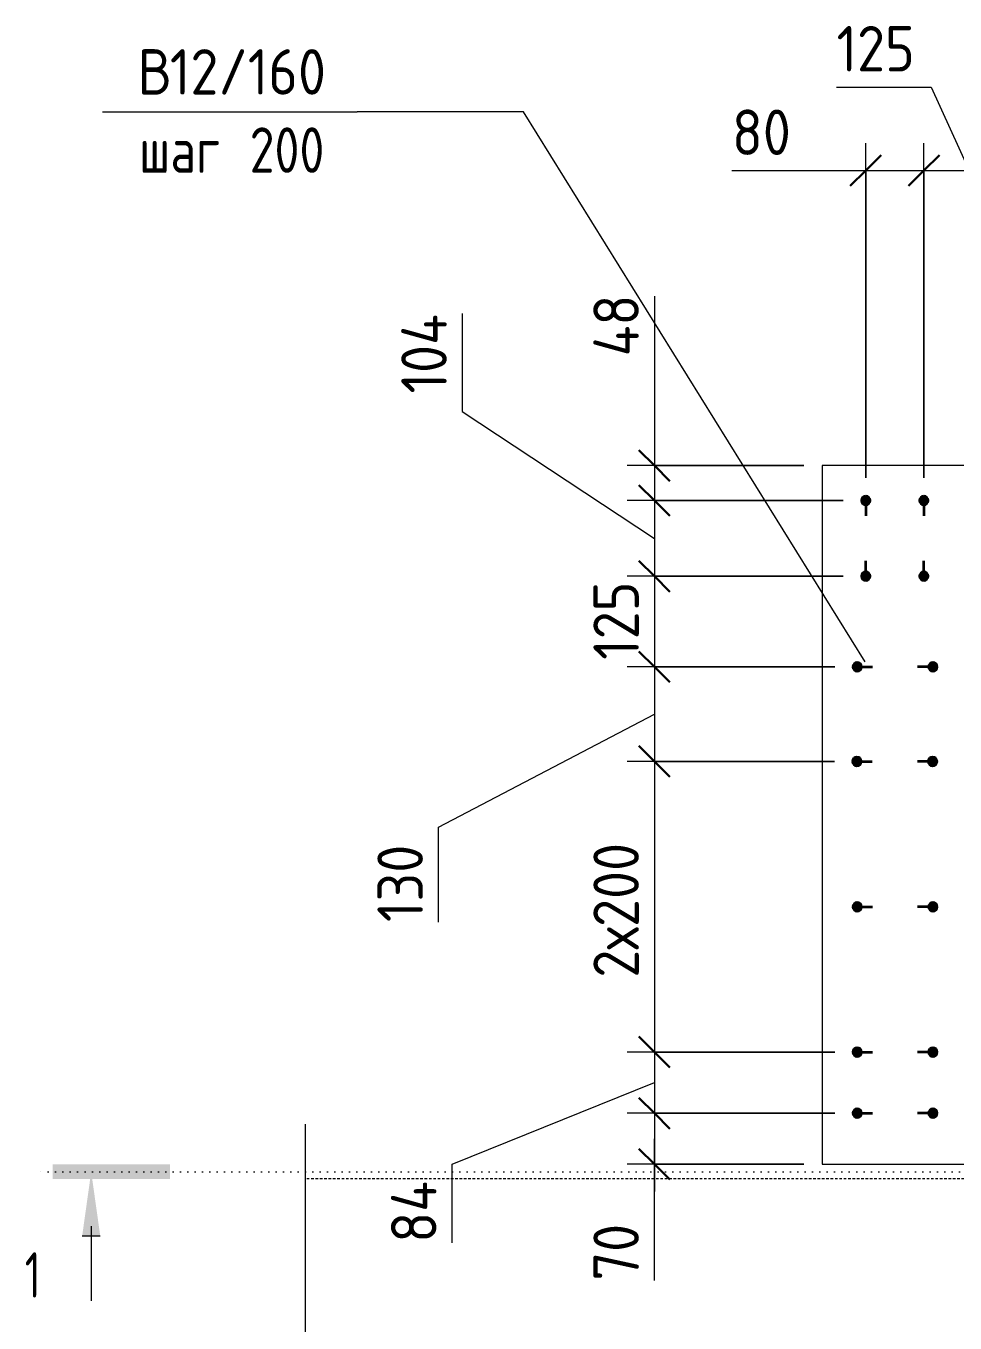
# Model space of a CAD drawing. Header units: millimetres. Extents: x 30199 to 68228, y -5153 to 33546.
# Drawn here: x 54045 to 55322, y 31587 to 33369 of the extents above; entities that cross this region are included whole.
import ezdxf

# ---------------------------------------------------------------- set-up
doc = ezdxf.new("R2010")
doc.units = ezdxf.units.MM
doc.linetypes.add('01 Штриховая _4 мм_', pattern=[6, 3.5, -2.5])
doc.linetypes.add('04 Пунктир 10мм', pattern=[10, 0, -10])
for name, color, linetype, lineweight in [('AA_Dim', 7, 'Continuous', 9), ('AA_Dim-25', 7, 'Continuous', 9), ('AA_Linii', 7, 'Continuous', 9), ('AA_Oformlenie', 7, 'Continuous', 9), ('AA_Razrez', 7, 'Continuous', 9), ('AA_Vinoska', 7, 'Continuous', 9), ('AF_Stena_Опалубка', 253, 'Continuous', 20), ('KR_Armatura', 7, 'Continuous', 20), ('KR_Armatura_Tonkie', 7, 'Continuous', 20), ('KR_Fundament', 7, 'Continuous', 20)]:
    doc.layers.add(name, color=color, linetype=linetype, lineweight=lineweight)
doc.styles.add('ISOCPEUR_1', font='isocpeur.TTF', dxfattribs={"width": 0.9, "height": 62.5})
doc.styles.add('ISOCPEUR_2', font='isocpeur.TTF', dxfattribs={"width": 0.7, "height": 62.5})
doc.styles.add('ISOCPEUR_8', font='isocpeur.TTF', dxfattribs={"width": 0.8, "height": 62.5})
doc.dimstyles.new('05_Округл_1мм__прозр_', dxfattribs={"dimscale": 304.8, "dimtxt": 62.672186, "dimasz": 0.139436, "dimexe": 0.123031, "dimexo": 0.082021, "dimgap": 0.008202, "dimtad": 1, "dimdec": 0, "dimdsep": 46, "dimtxsty": 'ISOCPEUR_1', "dimblk1": 'OBLIQUE', "dimblk2": 'OBLIQUE', "dimsah": 1, "dimcen": 0.09, "dimdle": 0.123031, "dimazin": 0, "dimtfac": 1, "dimtdec": 4, "dimtix": 1, "dimtmove": 1, "dimatfit": 3, "dimfxl": 1, "dimtvp": 1, "dimtolj": 1, "dimtzin": 0, "dimlwd": 18, "dimlwe": 18, "dimarcsym": 2})
doc.dimstyles.new('05_Округл_1мм__прозр__1', dxfattribs={"dimscale": 304.8, "dimtxt": 62.672186, "dimasz": 0.139436, "dimexe": 0.123031, "dimexo": 0.082021, "dimgap": 0.008202, "dimtad": 1, "dimdec": 0, "dimdsep": 46, "dimtxsty": 'ISOCPEUR_1', "dimblk1": 'OBLIQUE', "dimblk2": 'OBLIQUE', "dimsah": 1, "dimcen": 0.09, "dimdle": 0.123031, "dimazin": 0, "dimtfac": 1, "dimtdec": 4, "dimtix": 1, "dimtmove": 0, "dimatfit": 3, "dimfxl": 1, "dimtvp": 1, "dimtolj": 1, "dimtzin": 0, "dimlwd": 18, "dimlwe": 18, "dimarcsym": 2})
doc.dimstyles.new('05_Округл_5мм__прозр__1', dxfattribs={"dimscale": 304.8, "dimtxt": 62.672186, "dimasz": 0.139436, "dimexe": 0.123031, "dimexo": 0.082021, "dimgap": 0.008202, "dimtad": 1, "dimdec": 0, "dimrnd": 5, "dimdsep": 46, "dimtxsty": 'ISOCPEUR_1', "dimblk1": 'OBLIQUE', "dimblk2": 'OBLIQUE', "dimsah": 1, "dimcen": 0.09, "dimdle": 0.123031, "dimazin": 0, "dimtfac": 1, "dimtdec": 4, "dimtix": 1, "dimtmove": 1, "dimatfit": 3, "dimfxl": 1, "dimtvp": 1, "dimtolj": 1, "dimtzin": 0, "dimlwd": 18, "dimlwe": 18, "dimarcsym": 2})

# ---------------------------------------------------------------- blocks, each defined once
blk = doc.blocks.new('265_Выпуск П одной длины _НесАрм_РабПлоск_ - В1 _d12_ t250-4071037-Схема расположения арматурных выпусков вундаментной плиты  в_о 9-А1')
at = {"layer": 'KR_Armatura_Tonkie', "lineweight": 35}
for points in [[(-6, -6), (-4.4, -5.8), (-3, -5.2), (-1.8, -4.2), (-0.8, -3), (-0.2, -1.6), (0, 0), (-0.4, 1.9), (-0.8, 3), (-1.8, 4.2), (-3, 5.2), (-4.4, 5.8), (-6, 6), (-7.6, 5.8), (-9, 5.2), (-10.2, 4.2), (-11.2, 3), (-11.8, 1.6), (-12, 0), (-11.8, -1.6), (-11.2, -3), (-10.2, -4.2), (-9, -5.2), (-7.6, -5.8)], [(98, -6), (99.6, -5.8), (101, -5.2), (102.2, -4.2), (103.2, -3), (103.8, -1.6), (104, 0), (103.8, 1.6), (103.2, 3), (102.2, 4.2), (101, 5.2), (99.6, 5.8), (98, 6), (96.4, 5.8), (94.8, 5), (93.8, 4.2), (92.8, 3), (92.2, 1.6), (92, 0), (92.2, -1.6), (92.8, -3), (93.8, -4.2), (95, -5.2), (96.4, -5.8)]]:
    blk.add_hatch(color=256, dxfattribs=at).paths.add_polyline_path(points)
at = {"layer": 'KR_Armatura'}
for centre in [(-6, 0), (98, 0)]:
    blk.add_circle(centre, 6, dxfattribs=at)
at = {"layer": 'KR_Armatura_Tonkie', "lineweight": 35}
for p, q in [((0, 0), (15, 0)), ((92, 0), (77, 0))]:
    blk.add_line(p, q, dxfattribs=at)
for centre, start, end in [((-6, 0), 360, 180), ((-6, 0), 180, 360), ((98, 0), 360, 180), ((98, 0), 180, 360)]:
    blk.add_arc(centre, 6, start, end, dxfattribs=at)
blk = doc.blocks.new('265_Выпуск П одной длины _НесАрм_РабПлоск_ - В1 _d12_ t250-V1-Схема расположения арматурных выпусков вундаментной плиты  в_о 9-А1')
at = {"layer": 'KR_Armatura_Tonkie', "lineweight": 35}
for points in [[(-6, -6), (-4.4, -5.8), (-3, -5.2), (-1.8, -4.2), (-0.8, -3), (-0.2, -1.6), (0, 0), (-0.4, 1.9), (-0.8, 3), (-1.8, 4.2), (-3, 5.2), (-4.4, 5.8), (-6, 6), (-7.6, 5.8), (-9, 5.2), (-10.2, 4.2), (-11.2, 3), (-11.8, 1.6), (-12, 0), (-11.8, -1.6), (-11.2, -3), (-10.2, -4.2), (-9, -5.2), (-7.6, -5.8)], [(98, -6), (99.6, -5.8), (101, -5.2), (102.2, -4.2), (103.2, -3), (103.8, -1.6), (104, 0), (103.8, 1.6), (103.2, 3), (102.2, 4.2), (101, 5.2), (99.6, 5.8), (98, 6), (96.4, 5.8), (94.8, 5), (93.8, 4.2), (92.8, 3), (92.2, 1.6), (92.1, -1.1), (92.2, -1.6), (92.8, -3), (93.8, -4.2), (95, -5.2), (96.4, -5.8)]]:
    blk.add_hatch(color=256, dxfattribs=at).paths.add_polyline_path(points)
at = {"layer": 'KR_Armatura'}
for centre in [(-6, 0), (98, 0)]:
    blk.add_circle(centre, 6, dxfattribs=at)
at = {"layer": 'KR_Armatura_Tonkie', "lineweight": 35}
for p, q in [((0, 0), (15, 0)), ((92, 0), (77, 0))]:
    blk.add_line(p, q, dxfattribs=at)
for centre, start, end in [((-6, 0), 360, 180), ((-6, 0), 180, 360), ((98, 0), 360, 180), ((98, 0), 180, 360)]:
    blk.add_arc(centre, 6, start, end, dxfattribs=at)
blk = doc.blocks.new('265_Выпуск П одной длины _НесАрм_РабПлоск_ - В1 _d12_ t250-V2-Схема расположения арматурных выпусков вундаментной плиты  в_о 9-А1')
at = {"layer": 'KR_Armatura_Tonkie', "lineweight": 35}
for points in [[(-6, -6), (-4.4, -5.8), (-3, -5.2), (-1.8, -4.2), (-0.8, -3), (-0.1, -0.8), (0, 0), (-0.2, 1.6), (-0.8, 3), (-1.8, 4.2), (-3, 5.2), (-4.4, 5.8), (-6, 6), (-7.6, 5.8), (-9, 5.2), (-10.2, 4.2), (-11.2, 3), (-11.8, 1.6), (-11.9, -0.8), (-11.8, -1.6), (-11.2, -3), (-10.2, -4.2), (-9, -5.2), (-7.6, -5.8)], [(98, -6), (99.6, -5.8), (101, -5.2), (102.2, -4.2), (103.2, -3), (103.9, -0.8), (104, 0), (103.8, 1.6), (103.2, 3), (102.2, 4.2), (101, 5.2), (99.6, 5.8), (98, 6), (96.4, 5.8), (95, 5.2), (93.8, 4.2), (92.8, 3), (92.2, 1.6), (92.1, -0.8), (92.2, -1.6), (92.8, -3), (93.8, -4.2), (95, -5.2), (96.4, -5.8)]]:
    blk.add_hatch(color=256, dxfattribs=at).paths.add_polyline_path(points)
at = {"layer": 'KR_Armatura'}
for centre in [(-6, 0), (98, 0)]:
    blk.add_circle(centre, 6, dxfattribs=at)
at = {"layer": 'KR_Armatura_Tonkie', "lineweight": 35}
for p, q in [((0, 0), (15, 0)), ((92, 0), (77, 0))]:
    blk.add_line(p, q, dxfattribs=at)
for centre, start, end in [((-6, 0), 360, 180), ((-6, 0), 180, 360), ((98, 0), 360, 180), ((98, 0), 180, 360)]:
    blk.add_arc(centre, 6, start, end, dxfattribs=at)
blk = doc.blocks.new('265_Выпуск П одной длины _НесАрм_РабПлоск_ - В1 _d12_ t250-V3-Схема расположения арматурных выпусков вундаментной плиты  в_о 9-А1')
at = {"layer": 'KR_Armatura_Tonkie', "lineweight": 35}
for points in [[(-6, -6), (-4.4, -5.8), (-3, -5.2), (-1.8, -4.2), (-0.8, -3), (-0.2, -1.6), (-0.1, 0.7), (-0.4, 1.9), (-0.8, 3), (-1.8, 4.2), (-3, 5.2), (-4.4, 5.8), (-6, 6), (-7.6, 5.8), (-9, 5.2), (-10.2, 4.2), (-11.2, 3), (-11.8, 1.6), (-12, 0), (-11.8, -1.6), (-11.2, -3), (-10.2, -4.2), (-9, -5.2), (-7.6, -5.8)], [(98, -6), (99.6, -5.8), (101, -5.2), (102.2, -4.2), (103.2, -3), (103.8, -1.6), (103.9, 0.7), (103.8, 1.6), (103.2, 3), (102.2, 4.2), (101, 5.2), (99.6, 5.8), (98, 6), (96.4, 5.8), (95, 5.2), (93.8, 4.2), (92.8, 3), (92.1, 0.7), (92, 0), (92.2, -1.6), (92.8, -3), (93.8, -4.2), (95, -5.2), (96.4, -5.8)]]:
    blk.add_hatch(color=256, dxfattribs=at).paths.add_polyline_path(points)
at = {"layer": 'KR_Armatura'}
for centre in [(-6, 0), (98, 0)]:
    blk.add_circle(centre, 6, dxfattribs=at)
at = {"layer": 'KR_Armatura_Tonkie', "lineweight": 35}
for p, q in [((0, 0), (15, 0)), ((92, 0), (77, 0))]:
    blk.add_line(p, q, dxfattribs=at)
for centre, start, end in [((-6, 0), 360, 180), ((-6, 0), 180, 360), ((98, 0), 360, 180), ((98, 0), 180, 360)]:
    blk.add_arc(centre, 6, start, end, dxfattribs=at)
blk = doc.blocks.new('265_Выпуск П одной длины _НесАрм_РабПлоск_ - В1 _d12_ t250-V7-Схема расположения арматурных выпусков вундаментной плиты  в_о 9-А1')
at = {"layer": 'KR_Armatura_Tonkie', "lineweight": 35}
for points in [[(-12, 0), (-11.8, -1.6), (-11.2, -3), (-10.2, -4.2), (-9, -5.2), (-7.6, -5.8), (-6, -6), (-4.4, -5.8), (-3, -5.2), (-1.8, -4.2), (-0.8, -3), (-0.2, -1.6), (0, 0), (-0.2, 1.6), (-0.8, 3), (-1.9, 4.3), (-3, 5.2), (-4.4, 5.8), (-6.3, 6), (-7.6, 5.8), (-9, 5.2), (-10.2, 4.2), (-11.2, 3), (-11.8, 1.6)], [(92, 0), (92.2, -1.6), (92.8, -3), (93.8, -4.2), (95, -5.2), (97.4, -5.9), (98, -6), (99.6, -5.8), (101, -5.2), (102.2, -4.2), (103.2, -3), (103.8, -1.6), (104, 0), (103.8, 1.6), (103.2, 3), (102.2, 4.2), (101, 5.2), (99.6, 5.8), (97.4, 5.9), (96.4, 5.8), (95, 5.2), (93.8, 4.2), (92.8, 3), (92.2, 1.6)]]:
    blk.add_hatch(color=256, dxfattribs=at).paths.add_polyline_path(points)
at = {"layer": 'KR_Armatura'}
for centre in [(-6, 0), (98, 0)]:
    blk.add_circle(centre, 6, dxfattribs=at)
at = {"layer": 'KR_Armatura_Tonkie', "lineweight": 35}
for p, q in [((0, 0), (15, 0)), ((92, 0), (77, 0))]:
    blk.add_line(p, q, dxfattribs=at)
for centre, start, end in [((-6, 0), 360, 180), ((-6, 0), 180, 360), ((98, 0), 360, 180), ((98, 0), 180, 360)]:
    blk.add_arc(centre, 6, start, end, dxfattribs=at)
blk = doc.blocks.new('011_ЛинияОбрыва _ЭлУзла_Линия_ - Тип 1-4091835-Схема расположения арматурных выпусков вундаментной плиты  в_о 9-А1')
at = {"layer": 'AA_Oformlenie'}
for p, q in [((0, 0), (292.5, 0)), ((348.2, 0), (640, 0))]:
    blk.add_line(p, q, dxfattribs=at)
blk = doc.blocks.new('Разрез - Номер узла_ спереди-394134-Схема расположения арматурных выпусков вундаментной плиты  в_о 9-А1')
at = {"layer": 'AA_Razrez'}
for points in [[(7.329, 0.404), (7.329, -0.394), (0.873, -0.394), (0.873, 0.404)], [(3.497, -3.533), (2.503, -3.533), (3, 0)]]:
    blk.add_hatch(color=256, dxfattribs=at).paths.add_polyline_path(points)
for p, q in [((2.503, -3.533), (3.497, -3.533)), ((3, -3), (3, -7.096))]:
    blk.add_line(p, q, dxfattribs=at)
blk = doc.blocks.new('DIMBLOCK40-Схема расположения арматурных выпусков вундаментной плиты  в_о 9-А1')
at = {"layer": 'AA_Dim-25', "lineweight": 18}
for p, q in [((55199.5, 32748), (55199.5, 33207.9)), ((55279.5, 32748), (55279.5, 33207.9)), ((55015.6, 33170.4), (55118.6, 33170.4)), ((55118.6, 33170.4), (55239.5, 33170.4)), ((55162, 33170.4), (55279.5, 33170.4)), ((55199.5, 33170.4), (55199.5, 32748)), ((55279.5, 33170.4), (55279.5, 32748))]:
    blk.add_line(p, q, dxfattribs=at)
at = {"layer": 'AA_Dim-25', "lineweight": 30}
for p, q in [((55199.5, 33170.4), (55220.7, 33191.7)), ((55279.5, 33170.4), (55300.7, 33191.7)), ((55199.5, 33170.4), (55178.2, 33149.2)), ((55279.5, 33170.4), (55258.2, 33149.2))]:
    blk.add_line(p, q, dxfattribs=at)
at = {"layer": 'AA_Dim-25', "color": 0, "lineweight": 18, "insert": (55015.6, 33254.3), "char_height": 62.5, "width": 93.654, "attachment_point": 1, "line_spacing_factor": 1.135194, "style": 'ISOCPEUR_1'}
blk.add_mtext('80', dxfattribs=at)
blk = doc.blocks.new('_Oblique')
at = {"color": 0, "linetype": 'ByBlock', "lineweight": -2}
blk.add_line((-0.5, -0.5), (0.5, 0.5), dxfattribs=at)
blk = doc.blocks.new('DIMBLOCK41-Схема расположения арматурных выпусков вундаментной плиты  в_о 9-А1')
at = {"layer": 'AA_Dim-25', "lineweight": 18}
for p, q in [((55159.4, 33285.2), (55289.6, 33285.2)), ((55289.6, 33285.2), (55341.5, 33170.4)), ((55279.5, 32748), (55279.5, 33207.9)), ((55403.5, 32748), (55403.5, 33207.9)), ((55279.5, 33170.4), (55403.5, 33170.4)), ((55279.5, 33170.4), (55279.5, 32748)), ((55403.5, 33170.4), (55403.5, 32748))]:
    blk.add_line(p, q, dxfattribs=at)
at = {"layer": 'AA_Dim-25', "lineweight": 30}
for p, q in [((55279.5, 33170.4), (55300.7, 33191.7)), ((55403.5, 33170.4), (55424.7, 33191.7)), ((55279.5, 33170.4), (55258.2, 33149.2)), ((55403.5, 33170.4), (55382.2, 33149.2))]:
    blk.add_line(p, q, dxfattribs=at)
at = {"layer": 'AA_Dim-25', "color": 0, "lineweight": 18, "insert": (55159.4, 33369.1), "char_height": 62.5, "width": 126.29, "attachment_point": 1, "line_spacing_factor": 1.135194, "style": 'ISOCPEUR_1'}
blk.add_mtext('125', dxfattribs=at)
blk = doc.blocks.new('DIMBLOCK43-Схема расположения арматурных выпусков вундаментной плиты  в_о 9-А1')
at = {"layer": 'AA_Dim-25', "lineweight": 18}
for p, q in [((54909.1, 32997.9), (54909.1, 32890.1)), ((54909.1, 32890.1), (54909.1, 32741)), ((54909.1, 32802.5), (54909.1, 32717)), ((55114.5, 32765), (54871.6, 32765)), ((54909.1, 32765), (55114.5, 32765)), ((55168.5, 32717), (54871.6, 32717)), ((54909.1, 32717), (55168.5, 32717))]:
    blk.add_line(p, q, dxfattribs=at)
at = {"layer": 'AA_Dim-25', "lineweight": 30}
for p, q in [((54909.1, 32765), (54887.8, 32786.2)), ((54909.1, 32765), (54930.3, 32743.7)), ((54909.1, 32717), (54887.8, 32738.2)), ((54909.1, 32717), (54930.3, 32695.7))]:
    blk.add_line(p, q, dxfattribs=at)
at = {"layer": 'AA_Dim-25', "color": 0, "lineweight": 18, "insert": (54825.2, 32915.1), "char_height": 62.5, "width": 99.33, "attachment_point": 1, "rotation": 90, "line_spacing_factor": 1.135194, "style": 'ISOCPEUR_1'}
blk.add_mtext('48', dxfattribs=at)
blk = doc.blocks.new('DIMBLOCK44-Схема расположения арматурных выпусков вундаментной плиты  в_о 9-А1')
at = {"layer": 'AA_Dim-25', "lineweight": 18}
for p, q in [((54645.1, 32974.1), (54645.1, 32839.1)), ((54645.1, 32839.1), (54909.1, 32665)), ((55168.5, 32717), (54871.6, 32717)), ((54909.1, 32717), (54909.1, 32613)), ((54909.1, 32717), (55168.5, 32717)), ((55168.5, 32613), (54871.6, 32613)), ((54909.1, 32613), (55168.5, 32613))]:
    blk.add_line(p, q, dxfattribs=at)
at = {"layer": 'AA_Dim-25', "lineweight": 30}
for p, q in [((54909.1, 32717), (54887.8, 32738.2)), ((54909.1, 32717), (54930.3, 32695.7)), ((54909.1, 32613), (54887.8, 32634.2)), ((54909.1, 32613), (54930.3, 32591.7))]:
    blk.add_line(p, q, dxfattribs=at)
at = {"layer": 'AA_Dim-25', "color": 0, "lineweight": 18, "insert": (54561.2, 32864.1), "char_height": 62.5, "width": 131.966, "attachment_point": 1, "rotation": 90, "line_spacing_factor": 1.135194, "style": 'ISOCPEUR_1'}
blk.add_mtext('104', dxfattribs=at)
blk = doc.blocks.new('DIMBLOCK45-Схема расположения арматурных выпусков вундаментной плиты  в_о 9-А1')
at = {"layer": 'AA_Dim-25', "lineweight": 30}
for p, q in [((54909.1, 32613), (54887.8, 32634.2)), ((54909.1, 32613), (54930.3, 32591.7)), ((54909.1, 32488.5), (54887.8, 32509.7)), ((54909.1, 32488.5), (54930.3, 32467.2))]:
    blk.add_line(p, q, dxfattribs=at)
at = {"layer": 'AA_Dim-25', "lineweight": 18}
for p, q in [((55168.5, 32613), (54871.6, 32613)), ((54909.1, 32613), (54909.1, 32488.5)), ((54909.1, 32613), (55168.5, 32613)), ((55156.9, 32488.5), (54871.6, 32488.5)), ((54909.1, 32488.5), (55156.9, 32488.5))]:
    blk.add_line(p, q, dxfattribs=at)
at = {"layer": 'AA_Dim-25', "color": 0, "lineweight": 18, "insert": (54825.2, 32498.1), "char_height": 62.5, "width": 126.29, "attachment_point": 1, "rotation": 90, "line_spacing_factor": 1.135194, "style": 'ISOCPEUR_1'}
blk.add_mtext('125', dxfattribs=at)
blk = doc.blocks.new('DIMBLOCK46-Схема расположения арматурных выпусков вундаментной плиты  в_о 9-А1')
at = {"layer": 'AA_Dim-25', "lineweight": 30}
for p, q in [((54909.1, 32488.5), (54887.8, 32509.7)), ((54909.1, 32488.5), (54930.3, 32467.2)), ((54909.1, 32358.5), (54887.8, 32379.7)), ((54909.1, 32358.5), (54930.3, 32337.2))]:
    blk.add_line(p, q, dxfattribs=at)
at = {"layer": 'AA_Dim-25', "lineweight": 18}
for p, q in [((55156.9, 32488.5), (54871.6, 32488.5)), ((54909.1, 32488.5), (54909.1, 32358.5)), ((54909.1, 32488.5), (55156.9, 32488.5)), ((54612.3, 32267.9), (54909.1, 32423.5)), ((55156.5, 32358.5), (54871.6, 32358.5)), ((54909.1, 32358.5), (55156.5, 32358.5)), ((54612.3, 32137.7), (54612.3, 32267.9))]:
    blk.add_line(p, q, dxfattribs=at)
at = {"layer": 'AA_Dim-25', "color": 0, "lineweight": 18, "insert": (54528.4, 32137.7), "char_height": 62.5, "width": 126.29, "attachment_point": 1, "rotation": 90, "line_spacing_factor": 1.135194, "style": 'ISOCPEUR_1'}
blk.add_mtext('130', dxfattribs=at)
blk = doc.blocks.new('DIMBLOCK47-Схема расположения арматурных выпусков вундаментной плиты  в_о 9-А1')
at = {"layer": 'AA_Dim-25', "lineweight": 30}
for p, q in [((54909.1, 32358.5), (54887.8, 32379.7)), ((54909.1, 32358.5), (54930.3, 32337.2)), ((54909.1, 31959), (54887.8, 31980.2)), ((54909.1, 31959), (54930.3, 31937.7))]:
    blk.add_line(p, q, dxfattribs=at)
at = {"layer": 'AA_Dim-25', "lineweight": 18}
for p, q in [((55156.5, 32358.5), (54871.6, 32358.5)), ((54909.1, 32358.5), (54909.1, 31959)), ((54909.1, 32358.5), (55156.5, 32358.5)), ((55156.9, 31959), (54871.6, 31959)), ((54909.1, 31959), (55156.9, 31959))]:
    blk.add_line(p, q, dxfattribs=at)
at = {"layer": 'AA_Dim-25', "color": 0, "lineweight": 18, "insert": (54825.2, 32061.2), "char_height": 62.5, "width": 234.134, "attachment_point": 1, "rotation": 90, "line_spacing_factor": 1.135194, "style": 'ISOCPEUR_1'}
blk.add_mtext('2х200', dxfattribs=at)
blk = doc.blocks.new('DIMBLOCK48-Схема расположения арматурных выпусков вундаментной плиты  в_о 9-А1')
at = {"layer": 'AA_Dim-25', "lineweight": 30}
for p, q in [((54909.1, 31959), (54887.8, 31980.2)), ((54909.1, 31959), (54930.3, 31937.7)), ((54909.1, 31875), (54887.8, 31896.2)), ((54909.1, 31875), (54930.3, 31853.7))]:
    blk.add_line(p, q, dxfattribs=at)
at = {"layer": 'AA_Dim-25', "lineweight": 18}
for p, q in [((55156.9, 31959), (54871.6, 31959)), ((54909.1, 31959), (54909.1, 31875)), ((54909.1, 31959), (55156.9, 31959)), ((54631, 31804.8), (54909.1, 31917)), ((55156.9, 31875), (54871.6, 31875)), ((54909.1, 31875), (55156.9, 31875)), ((54631, 31697), (54631, 31804.8))]:
    blk.add_line(p, q, dxfattribs=at)
at = {"layer": 'AA_Dim-25', "color": 0, "lineweight": 18, "insert": (54547.1, 31697), "char_height": 62.5, "width": 99.33, "attachment_point": 1, "rotation": 90, "line_spacing_factor": 1.135194, "style": 'ISOCPEUR_1'}
blk.add_mtext('84', dxfattribs=at)
blk = doc.blocks.new('DIMBLOCK49-Схема расположения арматурных выпусков вундаментной плиты  в_о 9-А1')
at = {"layer": 'AA_Dim-25', "lineweight": 30}
for p, q in [((54909.1, 31875), (54887.8, 31896.2)), ((54909.1, 31875), (54930.3, 31853.7)), ((54909.1, 31805), (54887.8, 31826.2)), ((54909.1, 31805), (54930.3, 31783.7))]:
    blk.add_line(p, q, dxfattribs=at)
at = {"layer": 'AA_Dim-25', "lineweight": 18}
for p, q in [((55156.9, 31875), (54871.6, 31875)), ((54909.1, 31875), (54909.1, 31767.5)), ((54909.1, 31875), (55156.9, 31875)), ((54909.1, 31748.1), (54909.1, 31840)), ((55114.5, 31805), (54871.6, 31805)), ((54909.1, 31805), (55114.5, 31805)), ((54909.1, 31645), (54909.1, 31748.1))]:
    blk.add_line(p, q, dxfattribs=at)
at = {"layer": 'AA_Dim-25', "color": 0, "lineweight": 18, "insert": (54825.2, 31645), "char_height": 62.5, "width": 93.654, "attachment_point": 1, "rotation": 90, "line_spacing_factor": 1.135194, "style": 'ISOCPEUR_1'}
blk.add_mtext('70', dxfattribs=at)
blk = doc.blocks.new('042_М_Арматуры - Диам длина поз _ Комментарий-3662934-Схема расположения арматурных выпусков вундаментной плиты  в_о 9-А1')
at = {"layer": 'AA_Vinoska'}
blk.add_line((-7, 0), (7, 0), dxfattribs=at)

msp = doc.modelspace()

# ---------------------------------------------------------------- linework, layer by layer
at = {"layer": 'AA_Linii'}
for p, q in [((55193.4549, 32717), (55205.4549, 32717)), ((55193.4549, 32613), (55205.4549, 32613))]:
    msp.add_line(p, q, dxfattribs=at)
at = {"layer": 'AA_Razrez', "linetype": '04 Пунктир 10мм'}
msp.add_line((58015.0545, 31794.5825), (54060.0687, 31794.5825), dxfattribs=at)
at = {"layer": 'AA_Vinoska'}
for p, q in [((54729.1054, 33251.0144), (54500.5759, 33251.0144)), ((55198.9286, 32495.0953), (54729.1054, 33251.0144)), ((54429.5726, 31785), (54429.5726, 31860))]:
    msp.add_line(p, q, dxfattribs=at)
at = {"layer": 'AF_Stena_Опалубка', "linetype": '01 Штриховая _4 мм_'}
msp.add_line((57584.8032, 31785), (54429.5726, 31785), dxfattribs=at)
at = {"layer": 'KR_Fundament'}
for p, q in [((56699.4549, 32765), (55139.4549, 32765)), ((55139.4549, 32765), (55139.4549, 31805)), ((55139.4549, 31805), (56699.4549, 31805))]:
    msp.add_line(p, q, dxfattribs=at)

# ---------------------------------------------------------------- block references
at = {"layer": 'AA_Oformlenie', "rotation": 89.99999999999991}
msp.add_blockref('011_ЛинияОбрыва _ЭлУзла_Линия_ - Тип 1-4091835-Схема расположения арматурных выпусков вундаментной плиты  в_о 9-А1', (54429.5726, 31145), dxfattribs=at)
at = {"layer": 'AA_Razrez', "xscale": 24.99999999999999, "yscale": 24.99999999999999, "zscale": 24.99999999999999}
msp.add_blockref('Разрез - Номер узла_ спереди-394134-Схема расположения арматурных выпусков вундаментной плиты  в_о 9-А1', (54060.0687, 31794.5825), dxfattribs=at)
at = {"layer": 'AA_Vinoska', "xscale": 24.99999999999999, "yscale": 24.99999999999999, "zscale": 24.99999999999999}
msp.add_blockref('042_М_Арматуры - Диам длина поз _ Комментарий-3662934-Схема расположения арматурных выпусков вундаментной плиты  в_о 9-А1', (54325.5759, 33251.0144), dxfattribs=at)
at = {"layer": 'KR_Armatura_Tonkie', "lineweight": 35, "rotation": 89.99999999999991}
for name, p in [('265_Выпуск П одной длины _НесАрм_РабПлоск_ - В1 _d12_ t250-V7-Схема расположения арматурных выпусков вундаментной плиты  в_о 9-А1', (55199.4549, 32619)), ('265_Выпуск П одной длины _НесАрм_РабПлоск_ - В1 _d12_ t250-4071037-Схема расположения арматурных выпусков вундаментной плиты  в_о 9-А1', (55279.4549, 32619))]:
    msp.add_blockref(name, p, dxfattribs=at)
at = {"layer": 'KR_Armatura_Tonkie', "lineweight": 35}
for name, p in [('265_Выпуск П одной длины _НесАрм_РабПлоск_ - В1 _d12_ t250-V1-Схема расположения арматурных выпусков вундаментной плиты  в_о 9-А1', (55193.8506, 32488.5)), ('265_Выпуск П одной длины _НесАрм_РабПлоск_ - В1 _d12_ t250-V2-Схема расположения арматурных выпусков вундаментной плиты  в_о 9-А1', (55193.4549, 32358.5)), ('265_Выпуск П одной длины _НесАрм_РабПлоск_ - В1 _d12_ t250-V3-Схема расположения арматурных выпусков вундаментной плиты  в_о 9-А1', (55193.8506, 32158.5)), ('265_Выпуск П одной длины _НесАрм_РабПлоск_ - В1 _d12_ t250-4071037-Схема расположения арматурных выпусков вундаментной плиты  в_о 9-А1', (55193.8506, 31959)), ('265_Выпуск П одной длины _НесАрм_РабПлоск_ - В1 _d12_ t250-4071037-Схема расположения арматурных выпусков вундаментной плиты  в_о 9-А1', (55193.8506, 31875))]:
    msp.add_blockref(name, p, dxfattribs=at)

# ---------------------------------------------------------------- texts
at = {"layer": 'AA_Razrez', "insert": (54043.808, 31683.9905), "char_height": 62.5, "width": 26.656109, "attachment_point": 1, "style": 'ISOCPEUR_2'}
msp.add_mtext('\\fISOCPEUR|b0|i0|c204|p34|;\\W.7;1', dxfattribs=at)
at = {"layer": 'AA_Vinoska', "char_height": 62.5, "attachment_point": 1}
for s, insert, width, style in [('\\fISOCPEUR|b0|i0|c204|p34|;\\W.9;В', (54198.5794, 33337.2707), 54.113906, 'ISOCPEUR_1'), ('12/160', (54243.2278, 33337.2707), 263.354344, 'ISOCPEUR_1'), (' 200', (54321.0023, 33229.7943), 166.751, 'ISOCPEUR_8'), ('шаг', (54200.6169, 33229.7943), 145.907125, 'ISOCPEUR_8')]:
    msp.add_mtext(s, dxfattribs=dict(at, insert=insert, width=width, style=style))

# ---------------------------------------------------------------- dimensions: what is measured, and where the dimension line sits
at = {"layer": 'AA_Dim', "lineweight": 18}
for base, p1, p2, override, picture, middle in [((55403.4549, 33170.401), (55279.4549, 32723), (55403.4549, 32723), {"dimpost": '<>', "dimfxl": 124}, 'DIMBLOCK41-Схема расположения арматурных выпусков вундаментной плиты  в_о 9-А1', (55222.5359, 33327.4806)), ((55279.4549, 33170.401), (55199.4549, 32723), (55279.4549, 32723), {"dimpost": '<>', "dimfxl": 80}, 'DIMBLOCK40-Схема расположения арматурных выпусков вундаментной плиты  в_о 9-А1', (55062.3855, 33212.6542))]:
    dim = msp.add_linear_dim(base=base, p1=p1, p2=p2, dimstyle='05_Округл_5мм__прозр__1', override=override, dxfattribs=at)
    dim.commit()
    dim.dimension.update_dxf_attribs({"geometry": picture, "text_midpoint": middle, "dimtype": 160})
for base, p1, p2, override, picture, middle in [((54909.0933, 32717), (55139.4549, 32765), (55193.4549, 32717), {"dimpost": '<>', "dimfxl": 72.249567}, 'DIMBLOCK43-Схема расположения арматурных выпусков вундаментной плиты  в_о 9-А1', (54866.8401, 32964.7926)), ((54909.0933, 32613), (55193.4549, 32717), (55193.4549, 32613), {"dimpost": '<>', "dimfxl": 104}, 'DIMBLOCK44-Схема расположения арматурных выпусков вундаментной плиты  в_о 9-А1', (54602.8906, 32930.0918)), ((54909.0933, 32358.5), (55181.8506, 32488.5), (55181.4549, 32358.5), {"dimpost": '<>', "dimfxl": 130.000602}, 'DIMBLOCK46-Схема расположения арматурных выпусков вундаментной плиты  в_о 9-А1', (54570.0698, 32200.8157)), ((54909.0933, 31875), (55181.8506, 31959), (55181.8506, 31875), {"dimpost": '<>', "dimfxl": 84}, 'DIMBLOCK48-Схема расположения арматурных выпусков вундаментной плиты  в_о 9-А1', (54588.7186, 31746.681)), ((54909.0933, 31805), (55181.8506, 31875), (55139.4549, 31805), {"dimpost": '<>', "dimfxl": 81.837609}, 'DIMBLOCK49-Схема расположения арматурных выпусков вундаментной плиты  в_о 9-А1', (54866.8401, 31691.8328))]:
    dim = msp.add_linear_dim(base=base, p1=p1, p2=p2, angle=90, dimstyle='05_Округл_1мм__прозр_', override=override, dxfattribs=at)
    dim.commit()
    dim.dimension.update_dxf_attribs({"geometry": picture, "text_midpoint": middle, "dimtype": 160, "text_rotation": 90})
dim = msp.add_linear_dim(base=(54909.0933286513, 32488.4999999999), p1=(55193.45491243, 32612.9999999999), p2=(55181.8505982189, 32488.4999999999), angle=90, dimstyle='05_Округл_1мм__прозр__1', override={"dimpost": '<>', "dimfxl": 125.039634}, dxfattribs=at)
dim.commit()
dim.dimension.update_dxf_attribs({"geometry": 'DIMBLOCK45-Схема расположения арматурных выпусков вундаментной плиты  в_о 9-А1', "text_midpoint": (54875.3433286513, 32550.7499999999)})
dim = msp.add_linear_dim(base=(54909.0933, 31959), p1=(55181.4549, 32358.5), p2=(55181.8506, 31959), angle=90, text='2х200', dimstyle='05_Округл_1мм__прозр__1', override={"dimpost": '<>', "dimfxl": 399.500196}, dxfattribs=at)
dim.commit()
dim.dimension.update_dxf_attribs({"geometry": 'DIMBLOCK47-Схема расположения арматурных выпусков вундаментной плиты  в_о 9-А1', "text_midpoint": (54875.3433, 32158.75)})

doc.saveas('drawing.dxf')
